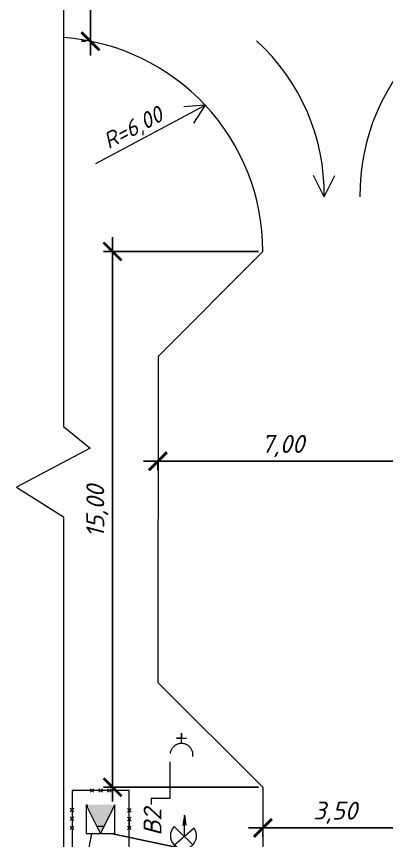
# Model space of a CAD drawing. Header units: millimetres. Extents: x 27137 to 30937, y -4667 to -569.
# Drawn here: x 29975.1 to 30026.9, y -2923.1 to -2807.7 of the extents above; entities that cross this region are included whole.
import ezdxf

# ---------------------------------------------------------------- set-up
doc = ezdxf.new("R2010")
doc.units = ezdxf.units.MM
doc.header["$LTSCALE"] = 0.4
doc.linetypes.add('штриховаяX2', pattern=[38.1, 25.4, -12.7])
doc.layers.add('здания', color=7, linetype='Continuous', lineweight=40)
doc.styles.add('Isocpeur', font='isocpeui.ttf', dxfattribs={"height": 2.5})
doc.styles.get("Standard").update_dxf_attribs({"font": 'isocpeui.ttf', "height": 2.5})
doc.dimstyles.new('06', dxfattribs={"dimtxt": 2.5, "dimasz": 2.5, "dimexe": 1.25, "dimexo": 0.625, "dimtad": 1, "dimdec": 0, "dimlfac": 200, "dimtxsty": 'Standard', "dimblk": 'OBLIQUE', "dimcen": 2.5, "dimdle": 2, "dimadec": 0, "dimazin": 0, "dimtfac": 1, "dimtdec": 0, "dimtmove": 0, "dimatfit": 3, "dimldrblk": 'OBLIQUE', "dimfxl": 1, "dimarcsym": 0})

# ---------------------------------------------------------------- blocks, each defined once
blk = doc.blocks.new('_Oblique')
at = {"color": 0, "linetype": 'ByBlock', "lineweight": -2}
blk.add_line((-0.5, -0.5), (0.5, 0.5), dxfattribs=at)
blk = doc.blocks.new('*D524')
at = {"color": 0, "lineweight": -2, "transparency": 16777216}
for p, q in [((29985.46, -2813.19), (29985.46, -2789.18)), ((29992.55, -2791.18), (29984.21, -2791.18)), ((29984.83, -2811.19), (29984.21, -2811.19))]:
    blk.add_line(p, q, dxfattribs=at)
at = {"layer": 'Defpoints', "color": 0, "transparency": 16777216}
for p in [(29985.46, -2791.18), (29993.17, -2791.18), (29985.46, -2811.19)]:
    blk.add_point(p, dxfattribs=at)
at = {"color": 0, "lineweight": -2, "transparency": 16777216, "xscale": 2.5, "yscale": 2.5, "zscale": 2.5}
for p, rotation in [((29985.46, -2791.18), 90), ((29985.46, -2811.19), 270)]:
    blk.add_blockref('_Oblique', p, dxfattribs=dict(at, rotation=rotation))
at = {"color": 0, "lineweight": 15, "transparency": 16777216, "insert": (29983.63, -2801.19), "char_height": 2.5, "attachment_point": 5, "rotation": 90, "style": 'Isocpeur'}
blk.add_mtext('{\\H0.8x;3,50}', dxfattribs=at)
blk = doc.blocks.new('*D525')
at = {"color": 0, "lineweight": -2, "transparency": 16777216}
for p, q in [((29988.55, -2838.61), (29988.55, -2917.61)), ((30008.96, -2840.61), (29987.3, -2840.61)), ((30008.96, -2915.61), (29987.3, -2915.61))]:
    blk.add_line(p, q, dxfattribs=at)
at = {"layer": 'Defpoints', "color": 0, "transparency": 16777216}
for p in [(30009.59, -2840.61), (29988.55, -2915.61), (30009.59, -2915.61)]:
    blk.add_point(p, dxfattribs=at)
at = {"color": 0, "lineweight": -2, "transparency": 16777216, "xscale": 2.5, "yscale": 2.5, "zscale": 2.5}
for p, rotation in [((29988.55, -2840.61), 90), ((29988.55, -2915.61), 270)]:
    blk.add_blockref('_Oblique', p, dxfattribs=dict(at, rotation=rotation))
at = {"color": 0, "lineweight": 15, "transparency": 16777216, "insert": (29986.43, -2876.99), "char_height": 2.5, "attachment_point": 5, "rotation": 90, "style": 'Isocpeur'}
blk.add_mtext('15,00', dxfattribs=at)
blk = doc.blocks.new('*D529')
at = {"color": 0, "lineweight": -2, "transparency": 16777216}
for p, q in [((29992.9, -2869.97), (30031.81, -2869.97)), ((29994.9, -2870.2), (29994.9, -2871.22)), ((30029.81, -2870.2), (30029.81, -2871.22))]:
    blk.add_line(p, q, dxfattribs=at)
at = {"layer": 'Defpoints', "color": 0, "transparency": 16777216}
for p in [(29994.9, -2869.57), (30029.81, -2869.57), (30029.81, -2869.97)]:
    blk.add_point(p, dxfattribs=at)
at = {"color": 0, "lineweight": -2, "transparency": 16777216, "xscale": 2.5, "yscale": 2.5, "zscale": 2.5, "rotation": 180}
blk.add_blockref('_Oblique', (29994.9, -2869.97), dxfattribs=at)
at = {"color": 0, "lineweight": -2, "transparency": 16777216, "xscale": 2.5, "yscale": 2.5, "zscale": 2.5}
blk.add_blockref('_Oblique', (30029.81, -2869.97), dxfattribs=at)
at = {"color": 0, "lineweight": 15, "transparency": 16777216, "insert": (30012.36, -2867.85), "char_height": 2.5, "attachment_point": 5, "style": 'Isocpeur'}
blk.add_mtext('7,00', dxfattribs=at)
blk = doc.blocks.new('*D565')
at = {"color": 0, "lineweight": -2, "transparency": 16777216}
for p, q in [((30029.81, -2920.67), (30029.81, -2920.05)), ((30007.59, -2921.3), (30031.81, -2921.3)), ((30009.59, -2921.92), (30009.59, -2922.55))]:
    blk.add_line(p, q, dxfattribs=at)
at = {"layer": 'Defpoints', "color": 0, "transparency": 16777216}
for p in [(30009.59, -2921.3), (30029.81, -2921.3), (30029.81, -2921.3)]:
    blk.add_point(p, dxfattribs=at)
at = {"color": 0, "lineweight": -2, "transparency": 16777216, "xscale": 2.5, "yscale": 2.5, "zscale": 2.5, "rotation": 180}
blk.add_blockref('_Oblique', (30009.59, -2921.3), dxfattribs=at)
at = {"color": 0, "lineweight": -2, "transparency": 16777216, "xscale": 2.5, "yscale": 2.5, "zscale": 2.5}
blk.add_blockref('_Oblique', (30029.81, -2921.3), dxfattribs=at)
at = {"color": 0, "lineweight": 15, "transparency": 16777216, "insert": (30019.7, -2919.17), "char_height": 2.5, "attachment_point": 5, "style": 'Isocpeur'}
blk.add_mtext('3,50', dxfattribs=at)
blk = doc.blocks.new('_ArchTick')
at = {"color": 0, "linetype": 'ByBlock', "const_width": 0.15}
blk.add_lwpolyline([(-0.5, -0.5), (0.5, 0.5)], dxfattribs=at)

msp = doc.modelspace()

# ---------------------------------------------------------------- hatches: boundary and pattern name
at = {"lineweight": 15}
h = msp.add_hatch(dxfattribs=at)
h.set_pattern_fill('ANGLE', color=256)
h.set_pattern_definition([(0, (25884.874, -4401.872), (0, 6.985), [5.08, -1.905]), (90, (25884.874, -4401.872), (-6.985, 4e-16), [5.08, -1.905])])
h.paths.add_polyline_path([(29986.8865, -2918.0625), (29988.8865, -2918.0625), (29986.8865, -2922.0625), (29986.8865, -2920.0625)])
h.paths.add_polyline_path([(29984.8865, -2918.0625), (29986.8865, -2918.0625), (29986.8865, -2920.0625), (29986.8865, -2922.0625)])
h = msp.add_hatch(color=256, dxfattribs=at)
h.dxf.hatch_style = 1
h.paths.add_polyline_path([(29986.8865, -2918.0625), (29988.8865, -2918.0625), (29986.8865, -2922.0625), (29986.8865, -2920.0625)])
h.paths.add_polyline_path([(29984.8865, -2918.0625), (29986.8865, -2918.0625), (29986.8865, -2920.0625), (29986.8865, -2922.0625)])

# ---------------------------------------------------------------- linework, layer by layer
for p, q in [((29981.677, -2783.3024), (29981.6786, -2865.132)), ((30001.5281, -2820.1507), (29998.5158, -2820.3477)), ((30001.5281, -2820.1507), (29999.8783, -2822.6787)), ((30018.1685, -2832.9817), (30016.6685, -2829.9817)), ((30018.1685, -2832.9817), (30019.6685, -2829.9817)), ((29981.6786, -2865.132), (29985.427, -2868.1548)), ((29985.427, -2868.1548), (29975.1152, -2873.6182)), ((29975.1152, -2873.6182), (29981.6786, -2877.7571)), ((29981.677, -2877.7562), (29981.677, -2946.1837)), ((30009.5888, -2915.6121), (30009.5888, -2945.6121)), ((29990.8865, -2916.0625), (29982.8865, -2916.0625)), ((29982.8865, -2916.0625), (29982.8865, -2924.0625)), ((29985.9065, -2915.8125), (29985.4065, -2916.3125)), ((29985.4065, -2915.8125), (29985.9065, -2916.3125)), ((29987.1365, -2915.8125), (29986.6365, -2916.3125)), ((29986.6365, -2915.8125), (29987.1365, -2916.3125)), ((29988.3643, -2915.8125), (29987.8643, -2916.3125)), ((29987.8643, -2915.8125), (29988.3643, -2916.3125)), ((29990.8865, -2924.0625), (29990.8865, -2916.0625)), ((29984.8865, -2918.0625), (29984.8865, -2922.0625)), ((29986.8865, -2922.0625), (29984.8865, -2918.0625)), ((29986.8865, -2922.0625), (29988.8865, -2918.0625)), ((29988.8865, -2918.0625), (29986.8865, -2922.0625)), ((29988.8865, -2922.0625), (29988.8865, -2918.0625)), ((29983.1365, -2918.5394), (29982.6365, -2919.0394)), ((29982.6365, -2918.5394), (29983.1365, -2919.0394)), ((29983.1365, -2919.0394), (29983.1365, -2919.0394)), ((29991.1365, -2918.5825), (29990.6365, -2919.0825)), ((29990.6365, -2918.5825), (29991.1365, -2919.0825)), ((29990.8865, -2920.0625), (29990.8865, -2918.8325)), ((29991.1365, -2919.0825), (29991.1365, -2919.0825)), ((29983.1365, -2919.7694), (29982.6365, -2920.2694)), ((29982.6365, -2919.7694), (29983.1365, -2920.2694)), ((29983.1365, -2920.2694), (29983.1365, -2920.2694)), ((29991.1365, -2919.8125), (29990.6365, -2920.3125)), ((29990.6365, -2919.8125), (29991.1365, -2920.3125)), ((29990.8865, -2920.0625), (29990.8865, -2921.2925)), ((29991.1365, -2920.3125), (29991.1365, -2920.3125)), ((29983.1365, -2921.0425), (29982.6365, -2921.5425)), ((29982.6365, -2921.0425), (29983.1365, -2921.5425)), ((29991.1365, -2921.0425), (29990.6365, -2921.5425)), ((29990.6365, -2921.0425), (29991.1365, -2921.5425)), ((29983.1365, -2921.5425), (29983.1365, -2921.5425)), ((29984.8865, -2922.0625), (29986.8865, -2922.0625)), ((29986.8865, -2922.0625), (29988.8865, -2922.0625))]:
    msp.add_line(p, q, dxfattribs=at)
at = {"lineweight": 15, "ltscale": 0.5}
for p, q in [((29986.2047, -2828.2888), (30001.5281, -2820.1507)), ((30009.5888, -2840.6121), (29994.9208, -2855.2953)), ((29994.9208, -2855.2953), (29994.8695, -2900.9674)), ((30009.5888, -2915.6121), (29994.8695, -2900.9674)), ((29998.5999, -2919.4951), (29998.4084, -2920.9614)), ((29998.5999, -2922.5061), (29998.5999, -2919.4951)), ((29998.5999, -2919.4951), (29998.794, -2920.965)), ((29997.1651, -2921.1082), (29999.7824, -2923.6582)), ((29999.9566, -2921.3158), (29997.2225, -2923.7145))]:
    msp.add_line(p, q, dxfattribs=at)
at = {"linetype": 'штриховаяX2', "lineweight": 15, "ltscale": 0.5}
for p, q in [((29998.204, -2908.7567), (29997.5059, -2908.7567)), ((29997.5059, -2908.7567), (29998.204, -2908.7567)), ((29998.204, -2909.4738), (29998.204, -2908.0397)), ((29998.204, -2908.0397), (29998.204, -2908.7567)), ((29998.204, -2908.7567), (29998.8864, -2908.7567)), ((29996.6159, -2917.1212), (29996.6159, -2911.3009)), ((29993.9803, -2917.1212), (29996.6159, -2917.1212)), ((29993.9803, -2917.1212), (29993.9803, -2918.0145)), ((29982.0424, -2941.1837), (29985.6565, -2922.0625))]:
    msp.add_line(p, q, dxfattribs=at)
at = {"ltscale": 0.5}
msp.add_line((29988.3812, -2922.0625), (29998.502, -2924.2097), dxfattribs=at)
at = {"lineweight": 15}
for centre, radius, start, end in [((29979.5888, -2840.6121), 30, 0, 86.007499), ((29989.0898, -2832.6001), 29.0812, 359.24811, 47.576213), ((30052.2471, -2832.6001), 29.0812, 132.423787, 180.75189)]:
    msp.add_arc(centre, radius, start, end, dxfattribs=at)
at = {"linetype": 'штриховаяX2', "lineweight": 15, "ltscale": 0.5}
msp.add_arc((29998.204, -2911.0776), 1.6038, 351.866392, 188.005002, dxfattribs=at)
at = {"lineweight": 15, "ltscale": 0.5}
msp.add_arc((29998.4738, -2922.3832), 1.8271, 135.74633, 35.748105, dxfattribs=at)

# ---------------------------------------------------------------- block references
at = {"layer": 'здания', "color": 7, "lineweight": 20, "xscale": 2.5, "yscale": 2.5, "zscale": 2.5}
for p, rotation in [((29985.4559, -2811.1914), 270), ((29988.5509, -2840.6121), 270), ((29994.9043, -2869.9707), 180), ((29988.5509, -2915.6121), 270), ((30009.5888, -2921.297), 180)]:
    msp.add_blockref('_ArchTick', p, dxfattribs=dict(at, rotation=rotation))

# ---------------------------------------------------------------- texts
at = {"lineweight": 15, "insert": (29986.9423, -2824.3682), "char_height": 2.25, "attachment_point": 1, "rotation": 28.011845, "style": 'Isocpeur'}
msp.add_mtext_dynamic_manual_height_columns('R=6,00', width=15.592034, gutter_width=12.5, heights=[0], dxfattribs=at)
at = {"linetype": 'штриховаяX2', "lineweight": 15, "insert": (29992.9012, -2918.5933), "char_height": 2.5, "attachment_point": 3, "rotation": 90, "style": 'Isocpeur'}
msp.add_mtext_dynamic_manual_height_columns('В2', width=5.498522, gutter_width=12.5, heights=[0], dxfattribs=at)

# ---------------------------------------------------------------- dimensions: what is measured, and where the dimension line sits
at = {"lineweight": 15}
dim = msp.add_linear_dim(base=(29985.4559, -2791.1837), p1=(29985.4559, -2811.1914), p2=(29993.1747, -2791.1837), angle=90, text='{\\H0.8x;3,50}', dimstyle='06', override={"dimtxsty": 'Isocpeur'}, dxfattribs=at)
dim.commit()
dim.dimension.update_dxf_attribs({"geometry": '*D524', "text_midpoint": (29983.6309, -2801.1876)})
dim = msp.add_linear_dim(base=(29988.5509, -2915.6121), p1=(30009.5888, -2840.6121), p2=(30009.5888, -2915.6121), angle=90, text='15,00', dimstyle='06', override={"dimtxsty": 'Isocpeur'}, dxfattribs=at)
dim.commit()
dim.dimension.update_dxf_attribs({"geometry": '*D525', "text_midpoint": (29988.5509, -2876.9911), "dimtype": 160})
for p1, p2, distance, text, picture, middle in [((29994.9047, -2869.5716), (30029.8064, -2869.5716), -0.3987, '7,00', '*D529', (30012.3556, -2867.8453)), ((30009.5888, -2921.297), (30029.8064, -2921.297), 0, '3,50', '*D565', (30019.6976, -2919.172))]:
    dim = msp.add_aligned_dim(p1=p1, p2=p2, distance=distance, text=text, dimstyle='06', override={"dimtxsty": 'Isocpeur'}, dxfattribs=at)
    dim.commit()
    dim.dimension.update_dxf_attribs({"geometry": picture, "text_midpoint": middle})

doc.saveas('drawing.dxf')
